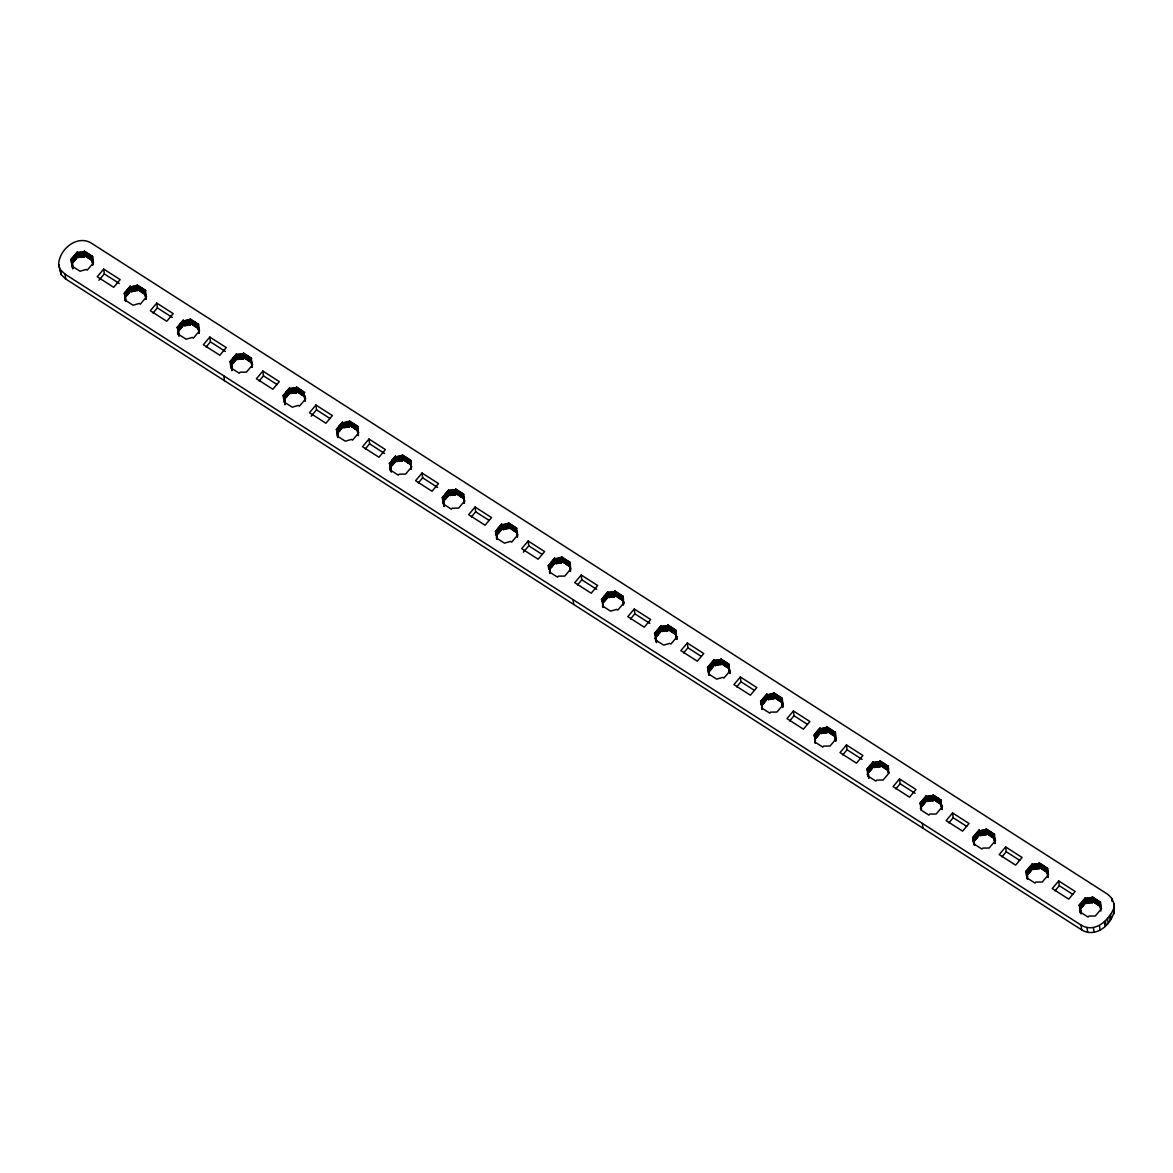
<?xml version="1.0" encoding="UTF-8"?>
<svg xmlns="http://www.w3.org/2000/svg" width="1173" height="1173" viewBox="0 0 1173 1173"><rect width="100%" height="100%" fill="white"/><g stroke="black" fill="none" stroke-linecap="round" stroke-linejoin="round"><path stroke-width="1.5" d="M58.65 264.673C58.855 249.776 76.875 234.307 91.318 243.104L1107.327 894.031C1126.74 908.62 1101.594 942.124 1081.682 929.896L65.673 278.969L61.304 274.717L58.65 264.673L61.304 274.717M1113.983 913.958L1113.749 903.547M73.034 268.162L71.92 260.333L70.82 259.629L77.081 252.21L83.488 252.136L84.324 251.139L92.55 256.418L93.004 264.468L91.905 256.007M125.584 301.49L124.983 294.32L123.869 293.617L130.13 286.212L131.229 286.916L131.831 291.696L137.974 289.922L137.373 285.142L145.599 290.405L146.068 298.455M125.496 300.303L124.983 294.32M198.853 331.299L197.812 325.39L198.648 324.393L190.437 319.129L191.023 323.924L190.187 324.906L184.894 325.698L184.293 320.903L183.193 320.2L176.932 327.604L178.032 328.308L178.648 335.478L177.856 328.205M251.286 358.879L252.18 366.445L250.875 359.378L251.711 358.381L243.485 353.117L242.65 354.114L236.242 354.187L229.981 361.607L231.081 362.31L232.21 370.14M231.609 368.293L230.582 366.387L236.843 358.982L236.242 354.187M285.259 404.128L284.145 396.298L283.045 395.594L289.306 388.175L295.699 388.102L296.549 387.105L304.76 392.383L303.924 393.366L305.229 400.433L303.924 393.366M284.57 400.975L285.024 404.612L283.969 396.181M284.863 400.931L284.027 401.928L292.253 407.192L298.397 405.418L299.496 406.122L305.742 398.717L304.643 398.014L304.628 395.638M337.194 430.286L337.809 437.456L337.194 430.286L336.094 429.582L342.355 422.177L343.454 422.881L344.056 427.661L349.363 426.884L350.199 425.887L349.598 421.107L357.824 426.371L358.381 435.608L357.178 425.96M390.257 464.273L390.976 468.921L390.14 469.918L398.365 475.182L399.201 474.185L405.594 474.112L411.855 466.693L410.755 465.989L410.037 461.356L410.873 460.359L402.647 455.095L396.518 456.869L395.418 456.165L389.157 463.57L390.257 464.273L391.371 472.118M463.511 494.845L464.405 502.396L463.1 495.343L463.936 494.346L455.711 489.082L454.875 490.079L448.467 490.153L442.206 497.557L443.306 498.276L444.435 506.106M443.819 504.258L442.808 502.352L449.068 494.947L448.467 490.153M516.853 531.604L516.868 533.979L517.967 534.683L511.707 542.087L510.607 541.383L504.478 543.158L496.252 537.894L497.088 536.897L496.37 532.263L495.27 531.56L501.531 524.14L502.631 524.844L508.759 523.07L516.985 528.349L516.149 529.331L517.454 536.398L516.149 529.331M496.956 537.043L496.971 539.419L496.282 533.451M549.419 566.251L550.034 573.421L549.419 566.251L548.319 565.547L554.58 558.128L555.679 558.847L556.281 563.626L561.574 562.849L562.41 561.852L561.823 557.058L570.049 562.336L570.503 567.277M602.482 600.239L603.201 604.887L602.365 605.884L610.59 611.148L616.719 609.374L617.819 610.077L624.08 602.658L622.98 601.954L622.262 597.321L623.098 596.324L614.872 591.06L614.036 592.042L607.629 592.13L601.382 599.535L602.482 600.239L603.083 607.409L602.306 600.136M676.44 639.138L676.161 630.312L667.936 625.048L667.1 626.045L660.692 626.118L654.431 633.523L655.531 634.226L656.645 642.071M656.044 640.209L655.208 638.435M676.601 639.256L675.311 631.309M729.078 667.569L729.093 669.944L730.192 670.648L723.932 678.053L722.832 677.349L716.688 679.123L708.477 673.859L709.313 672.862L708.595 668.229L707.495 667.525L713.741 660.106L720.149 660.032L720.984 659.035L729.21 664.299L728.374 665.296L729.679 672.364L728.374 665.296M761.644 702.216L762.259 709.372L761.644 702.216L760.544 701.513L766.805 694.093L767.904 694.797L768.506 699.592L773.799 698.815L774.635 697.818L774.048 693.023L782.274 698.302L782.728 703.243M814.707 736.204L815.426 740.852L814.575 741.835L822.801 747.113L823.637 746.116L830.044 746.043L836.305 738.623L835.205 737.92L834.487 733.286L835.323 732.289L827.097 727.025L820.953 728.8L819.854 728.096L813.593 735.5L814.707 736.204L815.308 743.374L814.531 736.101M887.741 765.866L888.577 773.168L887.536 767.274L888.372 766.277L880.161 761.013L879.31 761.995L872.917 762.083L866.656 769.488L867.756 770.192L868.87 778.036M867.419 774.4L868.269 776.174L867.58 770.089M940.599 801.262L941.318 805.91L942.418 806.613L936.157 814.018L929.749 814.106L928.913 815.088L920.688 809.825L921.538 808.827L920.805 804.194L919.705 803.49L925.966 796.071L932.374 795.998L933.209 795.001L941.435 800.265L940.599 801.262L941.904 808.329M994.953 839.208L994.484 834.267L986.258 828.988L986.86 833.783L986.024 834.78L980.716 835.557L980.129 830.763L979.03 830.059L972.769 837.478L973.869 838.182L974.47 845.337L973.253 836.892M994.953 842.317L993.648 835.249L994.484 834.267M1025.818 871.466L1026.918 872.169L1027.636 876.817L1026.8 877.8L1035.026 883.078L1035.862 882.081L1042.269 882.008L1048.53 874.589L1047.43 873.885L1046.712 869.237L1047.548 868.255L1039.322 862.991L1038.486 863.973L1032.079 864.061L1025.818 871.466L1026.595 876.363M1026.918 872.169L1027.533 879.339L1026.756 872.067M1080.582 910.952L1080.582 913.327L1079.805 906.055L1078.881 905.453L1085.142 898.049L1091.535 897.961L1092.371 896.978L1100.597 902.242L1099.761 903.239L1100.479 907.873L1101.579 908.576L1095.318 915.996L1088.925 916.069L1088.089 917.066L1079.864 911.802L1080.7 910.805L1079.981 906.157L1080.582 910.952L1079.644 910.351M60.703 269.937L65.072 274.174L1081.081 925.101C1094.306 933.18 1108.338 921.245 1113.382 909.163M71.905 263.837L77.682 257.004L77.081 252.21M72.638 264.981L71.802 265.963L80.028 271.242L86.172 269.453L87.271 270.157L93.532 262.752L92.418 262.048L91.699 257.4L92.55 256.418M77.682 257.004L84.075 256.931L84.911 255.934L93.136 261.198M103.708 269.086L97.242 276.74L113.693 287.282L120.159 279.629L103.708 269.086L104.309 273.881L98.913 280.259M124.968 297.825L130.731 290.992L131.831 291.696M137.373 285.142L131.229 286.916M145.364 296.183L144.763 291.403L145.599 290.405M156.757 303.089L150.305 310.728L166.757 321.27L173.208 313.616L156.757 303.089L157.358 307.869L153.047 312.971M177.534 332.399L183.78 324.994L184.894 325.698M190.437 319.129L184.293 320.903M209.82 337.076L203.354 344.73L219.806 355.258L226.272 347.604L209.82 337.076L210.422 341.871L206.111 346.959M231.814 366.944L230.964 367.941L239.189 373.205L240.025 372.222L246.433 372.134L252.694 364.73L251.594 364.026M236.843 358.982L243.251 358.894L244.087 357.912L243.485 353.117L243.955 358.058M262.869 371.064L256.418 378.718L272.854 389.245L279.321 381.606L262.869 371.064L263.47 375.859L259.16 380.961M289.306 388.175L289.892 392.97L284.13 399.802L283.529 395.008M289.892 392.97L296.3 392.896L297.136 391.899L304.716 396.753M304.525 398.16L305.361 397.163M315.933 405.052L309.467 412.705L325.918 423.248L332.384 415.594L315.933 405.052L316.519 409.846L311.138 416.224M337.179 433.79L342.956 426.957L344.056 427.661M357.574 432.148L356.988 427.353L357.824 426.371M368.982 439.054L362.53 446.693L378.967 457.235L385.433 449.582L368.982 439.054L369.583 443.834L365.272 448.936M390.242 467.778L396.005 460.96L402.412 460.872L403.248 459.875L402.647 455.095M422.045 473.042L415.579 480.681L432.031 491.223L438.482 483.569L422.045 473.042L422.632 477.822L418.336 482.924M444.024 502.909L443.189 503.906L451.414 509.17L452.25 508.188L458.658 508.1L464.919 500.695L463.819 499.991M449.068 494.947L455.461 494.859L456.312 493.877L455.711 489.082M475.094 507.029L468.643 514.683L485.079 525.211L491.546 517.572L475.094 507.029L475.695 511.824L471.385 516.926M501.531 524.14L502.117 528.935L496.355 535.768L495.754 530.973M516.75 534.126L517.586 533.129M528.158 541.017L521.692 548.671L538.143 559.213L544.595 551.559L528.158 541.017L528.744 545.812L523.363 552.19M549.404 569.755L555.181 562.923L556.281 563.626M561.823 557.058L555.679 558.847M570.503 570.386L569.213 563.319L570.049 562.336M569.799 568.113L570.635 567.116L562.41 561.852M581.207 575.005L574.755 582.658L591.192 593.201L597.658 585.547L581.207 575.005L581.808 579.799L577.497 584.902M602.467 603.743L608.23 596.91L614.637 596.837L615.473 595.84L614.872 591.06M623.567 601.265L623.567 604.374M634.27 609.007L627.804 616.646L644.256 627.188L650.707 619.535L634.27 609.007L634.857 613.787L630.561 618.889M655.033 638.317L661.293 630.913L660.692 626.118M656.25 638.874L655.414 639.871L663.639 645.135L669.783 643.361L670.883 644.065L677.144 636.66L676.044 635.957M661.293 630.913L667.686 630.825L668.522 629.842L667.936 625.048M687.319 642.995L680.853 650.648L697.305 661.176L703.771 653.537L687.319 642.995L687.921 647.789L683.61 652.877M713.741 660.106L714.342 664.9L715.442 665.604L721.586 663.83L729.166 668.683M728.976 670.091L729.679 669.255M740.368 676.982L733.917 684.636L750.368 695.178L756.82 687.525L740.368 676.982L740.969 681.777L736.659 686.879M761.629 705.721L767.406 698.888L768.506 699.592M774.048 693.023L767.904 694.797M782.274 698.302L781.423 699.284L782.728 706.351M782.024 704.079L782.86 703.082L774.635 697.818M793.432 710.97L786.966 718.624L803.417 729.166L809.883 721.512L793.432 710.97L794.033 715.765L789.722 720.867M814.678 739.708L820.455 732.876L826.862 732.802L827.698 731.805L827.097 727.025M846.481 744.972L840.029 752.611L856.481 763.154L862.932 755.5L846.481 744.972L847.082 749.752L842.771 754.855M867.258 774.283L873.504 766.878L872.917 762.083M868.475 774.84L867.639 775.837L875.864 781.101L876.7 780.104L883.108 780.03L889.354 772.626L888.254 771.907L887.668 767.113M873.504 766.878L879.911 766.79L880.747 765.808L880.161 761.013M899.544 778.96L893.078 786.614L909.53 797.141L915.996 789.488L899.544 778.96L900.146 783.755L895.835 788.842M925.966 796.071L926.567 800.866L920.306 808.27L921.23 808.871M926.567 800.866L932.975 800.778L933.811 799.795L941.391 804.649M941.186 806.056L941.904 805.221M952.593 812.948L946.142 820.601L962.578 831.129L969.045 823.49L952.593 812.948L953.194 817.742L948.884 822.845M973.854 841.686L979.616 834.853L980.716 835.557M973.869 838.182L973.751 843.812L981.977 849.076L982.813 848.094L989.22 848.006L995.466 840.601L994.367 839.897L993.648 835.249M986.024 834.78L986.258 828.988M994.249 840.044L995.085 839.047L986.86 833.783M1005.657 846.935L999.191 854.589L1015.642 865.131L1022.094 857.478L1005.657 846.935L1006.243 851.73L1001.947 856.833M1026.316 870.879L1026.903 875.674L1032.68 868.841L1039.087 868.768L1039.923 867.771L1039.322 862.991M1058.706 880.938L1052.254 888.577L1068.691 899.119L1075.157 891.465L1058.706 880.938L1059.307 885.718L1054.996 890.82M1085.142 898.049L1085.729 902.843L1079.966 909.662L1079.365 904.882M1085.729 902.843L1092.136 902.755L1092.972 901.758L1092.371 896.978M1100.773 907.535L1100.802 909.134L1099.951 901.832M343.454 422.881L349.598 421.107L350.067 426.048M502.117 528.935L503.217 529.639L509.361 527.865L516.941 532.718M980.129 830.763L985.423 829.985M137.974 289.922L146.2 295.2M191.023 323.924L198.604 328.777M244.087 357.912L251.667 362.765M350.199 425.887L358.425 431.165M403.248 459.875L410.829 464.743M456.312 493.877L463.892 498.73M615.473 595.84L623.699 601.119M668.522 629.842L676.103 634.696M827.698 731.805L835.924 737.084M880.747 765.808L888.328 770.661M1039.923 867.771L1048.149 873.049L1047.548 868.255M1092.972 901.758L1100.553 906.626M104.309 273.881L119.25 283.455M157.358 307.869L172.314 317.458M210.422 341.871L225.363 351.445M263.47 375.859L276.931 384.48M316.519 409.846L329.98 418.468M369.583 443.834L384.539 453.423M422.632 477.822L437.588 487.411M475.695 511.824L489.156 520.445M528.744 545.812L542.205 554.433M581.808 579.799L596.764 589.374M634.857 613.787L649.813 623.376M687.921 647.789L701.366 656.411M740.969 681.777L754.43 690.398M794.033 715.765L807.479 724.386M847.082 749.752L862.038 759.342M900.146 783.755L915.087 793.329M953.194 817.742L966.655 826.364M1006.243 851.73L1019.704 860.352M1059.307 885.718L1072.767 894.339M71.964 264.775L72.535 267.488M177.695 332.516L178.633 333.103L177.915 333.953L186.14 339.217L192.284 337.443L193.384 338.147L199.63 330.742L198.53 330.024L198.237 324.892M389.92 468.467L390.858 471.443L390.081 464.171M603.069 605.033L601.866 598.963M709.02 672.906L709.196 675.384L708.507 669.416M676.352 637.218L675.736 630.81M569.213 563.319L569.931 567.967L571.031 568.67L564.77 576.09L558.363 576.163L557.527 577.16L549.301 571.881L550.137 570.899L549.433 568.626M411.078 467.25L410.462 460.857M356.988 427.353L357.706 432.001L358.806 432.705L352.545 440.124L351.445 439.42L345.302 441.195L337.076 435.916L337.912 434.934L337.208 432.661M144.763 291.403L145.481 296.036L146.581 296.74L140.32 304.159L139.22 303.455L133.077 305.229L124.851 299.951L125.702 298.968L124.983 296.696M1048.017 876.304L1047.416 868.401M835.792 740.339L835.191 732.436M761.658 704.592L762.362 706.864L761.526 707.847L769.752 713.125L770.588 712.128L776.995 712.04L783.256 704.636L782.142 703.932L781.423 699.284L782.552 707.128M443.922 505.431L444.186 506.589L443.145 498.158M231.697 369.466L231.961 370.624L230.92 362.193M1111.696 898.283L1112.092 901.465M1110.508 914.485L1111.095 919.265M1109.555 915.6L1110.157 920.394M1107.473 918.063L1108.074 922.858M1105.391 920.526L1105.992 925.321M1104.453 921.655L1105.039 926.45M1100.465 902.404L1100.861 905.585M1100.186 902.741L1100.861 908.694M1099.893 903.078L1100.875 911.069M1098.544 900.923L1099.145 905.717M1097.136 900.014L1097.723 904.808M1096.491 899.603L1097.092 904.398M1099.468 925.644L1100.069 930.424M1095.846 899.192L1096.447 903.987M1094.438 898.298L1095.025 903.078M1093.016 897.389L1093.617 902.184M1092.239 897.125L1092.84 901.92M1091.96 897.477L1092.562 902.257M1092.268 902.609L1091.667 897.814L1092.136 902.755M1090.186 897.932L1090.787 902.726M1093.427 927.608L1094.013 932.403M1088.837 898.049L1089.438 902.843M1087.518 898.327L1088.119 903.122M1086.066 898.635L1086.828 903.547M1085.685 898.401L1086.286 903.195M1085.304 898.151L1085.905 902.946M1084.644 898.621L1085.245 903.415M1083.573 899.896L1084.175 904.691M1087.048 927.476L1087.635 932.271M1082.503 901.172L1083.09 905.967M1082.005 901.744L1082.606 906.538M1081.521 902.33L1082.122 907.125M1080.436 903.606L1081.037 908.401M1080.7 910.805L1081.095 914.002M1081.081 925.101L1081.682 929.896M1047.122 868.753L1047.724 873.533M1046.903 867.844L1048.105 877.492M1046.844 869.09L1047.826 877.081M1045.495 866.935L1046.081 871.73M1044.073 866.026L1044.674 870.821M1043.427 865.615L1044.029 870.41M1042.797 865.205L1043.384 869.999M1041.375 864.296L1041.976 869.09M1039.967 863.401L1040.554 868.181M1039.19 863.137L1039.791 867.932M1038.897 863.475L1039.498 868.269M1038.618 863.827L1039.087 868.768M1037.137 863.944L1037.724 868.738M1035.788 864.061L1036.375 868.856M1034.469 864.34L1035.055 869.134M1033.178 864.765L1033.78 869.545M1033.002 864.648L1033.604 869.442M1032.636 864.413L1033.222 869.193M1032.079 864.061L1032.856 868.958M1031.595 864.633L1032.181 869.428M1030.51 865.909L1031.111 870.703M1029.439 867.184L1030.041 871.979M1028.956 867.756L1029.542 872.551M1028.457 868.343L1029.058 873.123M1027.387 869.618L1027.988 874.398M994.924 840.249L995.32 843.446M994.074 834.751L995.056 843.49M993.78 835.103L994.763 843.094M992.431 832.947L993.032 837.727M991.024 832.038L991.61 836.833M990.379 831.628L990.98 836.422M989.733 831.217L990.335 836.012M988.326 830.308L988.912 835.103M986.904 829.399L987.505 834.194M986.141 829.15L986.728 833.944M985.848 829.487L986.449 834.282M984.074 829.956L984.675 834.736M982.725 830.073L983.326 834.868M981.405 830.352L982.006 835.132M979.954 830.66L980.555 835.455M979.572 830.411L980.173 835.205M979.03 830.059L979.792 834.971M978.531 830.645L979.132 835.44M977.461 831.921L978.062 836.701M976.391 833.197L976.977 837.977M975.892 833.768L976.493 838.563M975.408 834.355L976.009 839.135M974.338 835.616L974.924 840.411M973.693 838.065L974.543 844.897M973.311 837.83L973.722 841.026M972.945 837.581L973.531 842.375M972.96 839.076L973.37 842.258M941.86 806.262L942.271 809.458M940.79 799.854L941.992 809.502M940.731 801.1L941.89 809.209M939.382 798.96L939.969 803.74M937.96 798.051L938.561 802.845M937.315 797.64L937.916 802.42M936.684 797.229L937.271 802.009M935.262 796.32L935.863 801.115M933.855 795.411L934.456 800.206M933.209 795.001L933.679 799.942M932.784 795.499L933.385 800.294M932.506 795.837L933.107 800.631M932.374 795.998L932.975 800.778M931.025 795.954L931.611 800.748M929.676 796.086L930.277 800.866M928.356 796.35L928.943 801.144M926.905 796.672L927.667 801.57M926.523 796.423L927.11 801.218M926.142 796.188L926.743 800.968M925.482 796.658L926.084 801.438M924.397 797.919L924.998 802.713M923.327 799.194L923.928 803.989M922.843 799.781L923.43 804.575M922.345 800.353L922.946 805.147M921.274 801.628L921.875 806.423M920.644 804.077L921.406 808.974M920.732 805.382L921.128 808.578M920.204 802.904L920.864 808.622M922.33 823.402L922.931 828.197M888.254 766.438L888.65 769.635M887.961 766.775L888.65 772.728M886.319 764.957L886.92 769.752M884.911 764.063L885.512 768.843M884.266 763.638L884.867 768.432M883.621 763.227L884.222 768.022M882.213 762.333L882.8 767.113M880.791 761.424L881.392 766.218M880.029 761.16L880.615 765.954M879.735 761.512L880.337 766.292M879.442 761.849L880.043 766.643M879.31 761.995L879.911 766.79M877.961 761.966L878.562 766.761M876.612 762.083L877.213 766.878M875.293 762.362L875.894 767.157M873.841 762.67L874.603 767.582M873.46 762.435L874.061 767.23M873.079 762.186L873.68 766.981M872.419 762.655L873.02 767.45M871.348 763.931L871.95 768.726M870.278 765.207L870.865 770.001M869.78 765.793L870.381 770.573M869.296 766.365L869.897 771.16M868.225 767.641L868.812 772.435M867.756 770.192L868.738 778.183M867.14 768.916L867.8 774.635M835.323 732.289L835.719 735.486M834.897 732.788L835.499 737.568M834.677 731.879L835.777 741.233M834.619 733.125L835.601 741.116M833.27 730.97L833.856 735.764M831.848 730.061L832.449 734.855M831.217 729.65L831.804 734.445M830.572 729.239L831.158 734.034M829.15 728.33L829.751 733.125M827.742 727.436L828.343 732.216M826.965 727.172L827.566 731.967M826.686 727.509L827.273 732.304M826.393 727.861L826.862 732.802M824.912 727.978L825.499 732.773M823.563 728.096L824.164 732.89M822.244 728.374L822.83 733.169M820.953 728.8L821.555 733.58M820.792 728.682L821.379 733.477M820.411 728.448L820.997 733.228M819.854 728.096L820.631 732.993M819.37 728.668L819.971 733.462M818.299 729.943L818.886 734.738M817.214 731.219L817.816 736.014M816.731 731.791L817.332 736.585M816.247 732.377L816.833 737.172M815.162 733.653L815.763 738.433M781.848 698.785L782.831 707.524M780.206 696.982L780.807 701.777M778.799 696.073L779.4 700.868M778.154 695.662L778.755 700.457M777.508 695.252L778.11 700.046M776.101 694.343L776.702 699.137M774.679 693.434L775.28 698.228M773.916 693.184L774.503 697.979M773.623 693.522L774.224 698.316M773.33 693.859L773.799 698.815M771.849 693.991L772.45 698.771M770.5 694.108L771.101 698.903M769.18 694.387L769.781 699.167M767.729 694.695L768.33 699.489M767.347 694.445L767.948 699.24M766.805 694.093L767.567 699.005M766.306 694.68L766.907 699.475M765.236 695.956L765.837 700.736M764.166 697.231L764.752 702.011M763.667 697.803L764.268 702.598M763.183 698.39L763.784 703.17M762.113 699.651L762.699 704.445M761.468 702.099L762.318 708.932M761.028 700.926L761.424 704.123M761.101 701.865L761.497 705.061M760.72 701.615L761.116 704.812M729.65 670.296L730.046 673.493M728.565 663.889L728.961 667.085M728.506 665.15L729.665 673.243M727.157 662.994L727.759 667.774M725.735 662.085L726.336 666.88M725.105 661.675L725.691 666.469M724.459 661.264L725.046 666.044M723.037 660.355L723.638 665.15M721.63 659.446L722.231 664.241M720.984 659.035L721.454 663.977M720.574 659.534L721.16 664.329M720.281 659.871L720.882 664.666M720.149 660.032L720.75 664.812M718.8 659.988L719.401 664.783M717.451 660.12L718.052 664.915M716.131 660.384L716.718 665.179M714.68 660.707L715.442 665.604M714.298 660.458L714.9 665.252M713.917 660.223L714.518 665.003L708.639 672.657L707.979 666.938M713.257 660.692L713.858 665.472M712.187 661.968L712.773 666.748M711.102 663.229L711.703 668.024M710.618 663.815L711.219 668.61M710.134 664.387L710.721 669.182M709.049 665.663L709.65 670.457M708.419 668.111L709.269 674.944M707.862 669.226L708.257 672.422M676.586 636.309L676.982 639.49M675.516 629.901L676.161 635.619M674.094 628.992L674.695 633.787M672.686 628.098L673.287 632.877M672.041 627.687L672.642 632.467M671.396 627.262L671.997 632.056M669.988 626.367L670.589 631.147M668.581 625.458L669.167 630.253M667.804 625.194L668.39 629.989M667.51 625.546L668.111 630.326M667.232 625.883L667.818 630.678M667.1 626.045L667.686 630.825M665.736 626.001L666.337 630.795M664.402 626.133L664.988 630.913M663.068 626.397L663.669 631.191M661.616 626.719L662.393 631.617M661.235 626.47L661.836 631.265M660.868 626.221L661.455 631.015M660.208 626.69L660.795 631.485M659.123 627.966L659.725 632.76M658.053 629.241L658.654 634.036M657.554 629.828L658.156 634.608M657.071 630.4L657.672 635.194M656 631.675L656.587 636.47M655.531 634.226L656.513 642.217M655.355 634.124L656.411 642.555M654.915 632.951L655.575 638.669M623.098 596.324L623.493 599.52M622.966 596.485L623.362 599.667M622.687 596.822L623.274 601.617M622.452 595.913L623.464 603.963M622.394 597.16L623.376 605.151M621.045 595.004L621.646 599.799M619.637 594.095L620.224 598.89M618.992 593.685L619.579 598.479M618.347 593.274L618.948 598.069M616.925 592.365L617.526 597.16M615.517 591.471L616.118 596.251M614.74 591.207L615.341 596.001M614.461 591.544L615.048 596.339M614.168 591.896L614.637 596.837M612.687 592.013L613.288 596.808M611.338 592.13L611.939 596.925M610.019 592.409L610.62 597.204M608.728 592.834L609.33 597.629M608.567 592.717L609.154 597.512M608.186 592.482L608.787 597.262M607.629 592.13L608.406 597.028M607.145 592.702L607.746 597.497M606.074 593.978L606.661 598.773M604.989 595.254L605.591 600.048M604.506 595.825L605.107 600.62M604.022 596.412L604.608 601.206M602.937 597.687L603.538 602.482M569.404 561.926L570.489 571.266M569.33 563.172L570.327 571.163M573.084 599.638L573.67 604.432M567.981 561.017L568.582 565.811M566.574 560.108L567.175 564.902M565.929 559.697L566.53 564.492M565.283 559.286L565.885 564.081M563.876 558.377L564.477 563.172M562.468 557.483L563.055 562.263M561.691 557.219L562.292 562.014M561.398 557.556L561.999 562.351M561.119 557.908L561.574 562.849M559.624 558.025L560.225 562.82M558.289 558.143L558.876 562.937M556.955 558.421L557.556 563.201M555.503 558.729L556.105 563.524M555.122 558.495L555.723 563.275M554.58 558.128L555.342 563.04M554.096 558.715L554.682 563.509M553.011 559.99L553.612 564.785M551.94 561.266L552.542 566.046M551.457 561.838L552.043 566.632M550.958 562.424L551.559 567.204M549.888 563.7L550.489 568.48M549.243 566.134L550.093 572.967M548.803 564.961L549.213 568.157M548.876 565.899L549.272 569.096M548.495 565.65L548.891 568.846M548.319 565.547L548.715 568.744M516.34 527.923L516.75 531.12M516.281 529.184L517.44 537.278M514.932 527.029L515.534 531.809M513.525 526.12L514.111 530.914M512.88 525.709L513.466 530.504M512.234 525.299L512.836 530.093M510.827 524.39L511.413 529.184M509.405 523.481L510.006 528.275M508.759 523.07L509.229 528.011M508.349 523.569L508.935 528.363M508.056 523.906L508.657 528.7L507.924 524.067M506.575 524.038L507.176 528.818M505.226 524.155L505.827 528.95M503.906 524.434L504.507 529.214M502.455 524.742L503.217 529.639M502.073 524.492L502.674 529.287M501.692 524.258L502.293 529.038M501.032 524.727L501.633 529.507M499.962 526.003L500.548 530.783M498.877 527.264L499.478 532.058M498.393 527.85L498.994 532.645M497.909 528.422L498.496 533.216M496.824 529.697L497.425 534.492M496.194 532.146L497.044 538.979M463.291 493.936L464.391 503.29M463.232 495.182L464.215 503.173M461.883 493.027L462.47 497.821M460.461 492.132L461.062 496.912M459.816 491.722L460.417 496.502M459.171 491.311L459.772 496.091M457.763 490.402L458.364 495.197M456.356 489.493L456.942 494.288M455.579 489.244L456.18 494.024M455.285 489.581L455.886 494.376M455.007 489.918L455.593 494.713M454.875 490.079L455.461 494.859M453.526 490.035L454.112 494.83M452.177 490.167L452.763 494.947M450.843 490.431L451.444 495.226M449.391 490.754L450.168 495.651M449.024 490.505L449.611 495.299M448.643 490.27L449.23 495.05M447.983 490.739L448.57 495.519M446.898 492L447.5 496.795M445.828 493.276L446.429 498.07M445.344 493.862L445.931 498.642M444.846 494.434L445.447 499.229M443.775 495.71L444.376 500.504M443.306 498.276L444.303 506.267M442.705 496.985L443.35 502.704M442.382 497.675L442.983 502.469M410.741 460.52L411.136 463.702M410.227 459.948L411.327 469.303M410.169 461.194L411.151 469.185M408.82 459.039L409.421 463.834M407.412 458.13L407.999 462.924M406.767 457.719L407.368 462.514M406.122 457.309L406.723 462.103M404.714 456.414L405.301 461.194M403.292 455.505L403.893 460.3M402.515 455.241L403.116 460.036M402.236 455.593L402.838 460.373M401.943 455.93L402.412 460.872M400.462 456.048L401.063 460.842M399.113 456.165L399.714 460.96M397.794 456.444L398.395 461.238M396.518 456.869L397.104 461.663M396.342 456.752L396.943 461.546M395.961 456.517L396.562 461.312M395.418 456.165L396.181 461.062M394.92 456.737L395.521 461.532M393.849 458.013L394.451 462.807M392.779 459.288L393.366 464.083M392.281 459.875L392.882 464.655M391.797 460.446L392.398 465.241M390.712 461.722L391.313 466.517M389.641 462.998L390.301 468.716M357.12 427.207L358.102 435.198M355.771 425.051L356.357 429.846M354.349 424.142L354.95 428.937M353.703 423.732L354.305 428.526M353.073 423.321L353.659 428.116M351.651 422.412L352.252 427.207M350.243 421.518L350.83 426.298M349.173 421.591L349.774 426.386M348.894 421.943L349.363 426.884M347.413 422.06L348 426.855M346.064 422.177L346.651 426.972M344.745 422.456L345.331 427.251M343.278 422.764L343.88 427.559M342.912 422.529L343.498 427.309M342.355 422.177L343.132 427.075M341.871 422.749L342.457 427.544M340.786 424.025L341.387 428.819M339.715 425.3L340.317 430.095M339.232 425.872L339.818 430.667M338.733 426.459L339.334 431.239M337.663 427.734L338.264 432.514M337.032 430.183L337.883 437.016M304.056 393.219L305.215 401.313M302.707 391.064L303.308 395.858M301.3 390.154L301.886 394.949M300.655 389.744L301.256 394.539M300.009 389.333L300.611 394.128M298.602 388.424L299.188 393.219M297.18 387.515L297.781 392.31M296.549 387.105L297.004 392.061M296.124 387.603L296.725 392.398M295.831 387.94L296.432 392.735M295.699 388.102L296.3 392.896M294.35 388.072L294.951 392.852M293.001 388.19L293.602 392.984M291.681 388.468L292.282 393.248M290.23 388.776L290.992 393.673M289.848 388.527L290.449 393.322M289.467 388.292L290.068 393.087M288.807 388.762L289.408 393.556M287.737 390.037L288.338 394.817M286.667 391.313L287.253 396.093M286.168 391.885L286.769 396.679M285.684 392.471L286.285 397.251M284.614 393.732L285.2 398.527M284.057 397.486L284.848 404.626M283.221 395.697L283.617 398.893M251.066 357.97L252.166 367.325M251.007 359.217L251.99 367.208M249.658 357.076L250.245 361.856M248.236 356.167L248.837 360.961M247.591 355.756L248.192 360.536M246.96 355.346L247.547 360.126M245.538 354.437L246.139 359.231M244.131 353.528L244.732 358.322M243.06 353.616L243.661 358.41M242.782 353.953L243.383 358.747M242.65 354.114L243.251 358.894M241.301 354.07L241.887 358.865M239.952 354.202L240.553 358.982M238.632 354.466L239.219 359.261M237.181 354.789L237.943 359.686M236.799 354.539L237.386 359.334M236.418 354.305L237.019 359.085M235.758 354.774L236.359 359.554M234.688 356.035L235.274 360.829M233.603 357.31L234.204 362.105M233.119 357.897L233.706 362.692M232.621 358.469L233.222 363.263M231.55 359.744L232.151 364.539M231.081 362.31L232.078 370.301M230.48 361.02L231.14 366.738M230.157 361.709L230.758 366.504M223.823 375.888L224.424 380.682M198.53 324.554L198.926 327.751M198.017 323.983L199.102 333.337M197.944 325.229L198.941 333.22M196.595 323.074L197.196 327.868M195.187 322.179L195.788 326.959M194.542 321.754L195.143 326.549M193.897 321.343L194.498 326.138M192.489 320.449L193.076 325.229M191.067 319.54L191.668 324.334M190.305 319.276L190.891 324.071M190.011 319.628L190.613 324.408M189.718 319.965L190.187 324.906M188.237 320.082L188.838 324.877M186.888 320.2L187.489 324.994M185.569 320.478L186.17 325.273M184.117 320.786L184.718 325.581M183.736 320.552L184.337 325.346M183.193 320.2L183.956 325.097M182.695 320.772L183.296 325.566M181.624 322.047L182.226 326.842M180.554 323.323L181.141 328.117M180.055 323.909L180.657 328.689M179.572 324.481L180.173 329.276M178.501 325.757L179.088 330.551M178.032 328.308L179.014 336.299M177.416 327.032L178.076 332.751M144.953 289.995L146.053 299.35M144.895 291.241L145.877 299.232M143.546 289.086L144.132 293.88M142.124 288.177L142.725 292.971M141.493 287.766L142.08 292.561M140.848 287.356L141.434 292.15M139.426 286.447L140.027 291.241M138.018 285.552L138.619 290.332M137.241 285.288L137.842 290.083M136.962 285.626L137.549 290.42M136.669 285.977L137.138 290.919M135.188 286.095L135.775 290.889M133.839 286.212L134.44 291.007M132.52 286.491L133.106 291.285M131.068 286.798L131.655 291.593M130.687 286.564L131.288 291.344M130.13 286.212L130.907 291.109M129.646 286.784L130.247 291.578M128.575 288.059L129.162 292.854M127.49 289.335L128.092 294.13M127.007 289.907L127.608 294.702M126.523 290.493L127.109 295.288M125.438 291.769L126.039 296.549M124.895 295.508L125.658 301.05M92.418 256.564L93.004 261.359M91.831 257.254L92.828 265.245M91.699 257.4L92.3 262.195M90.482 255.098L91.083 259.893M89.075 254.189L89.676 258.984M88.43 253.779L89.031 258.573M87.784 253.368L88.386 258.163M86.377 252.459L86.978 257.254M84.955 251.55L85.556 256.344M84.324 251.139L84.779 256.095M83.899 251.638L84.5 256.432M83.606 251.975L84.207 256.77M83.488 252.136L84.075 256.931M82.125 252.107L82.726 256.887M80.776 252.224L81.377 257.019M79.456 252.503L80.057 257.283M78.005 252.811L78.782 257.708M77.623 252.562L78.224 257.356M77.257 252.327L77.843 257.122M76.582 252.796L77.183 257.591M75.512 254.072L76.113 258.852M74.442 255.347L75.028 260.127M73.943 255.919L74.544 260.714M73.459 256.506L74.06 261.286M72.389 257.767L72.975 262.561M71.744 260.215L72.799 268.646M71.846 261.52L72.623 268.661M71.304 259.042L71.7 262.239M70.996 259.732L71.392 262.928M65.072 274.174L65.673 278.969"/></g></svg>
